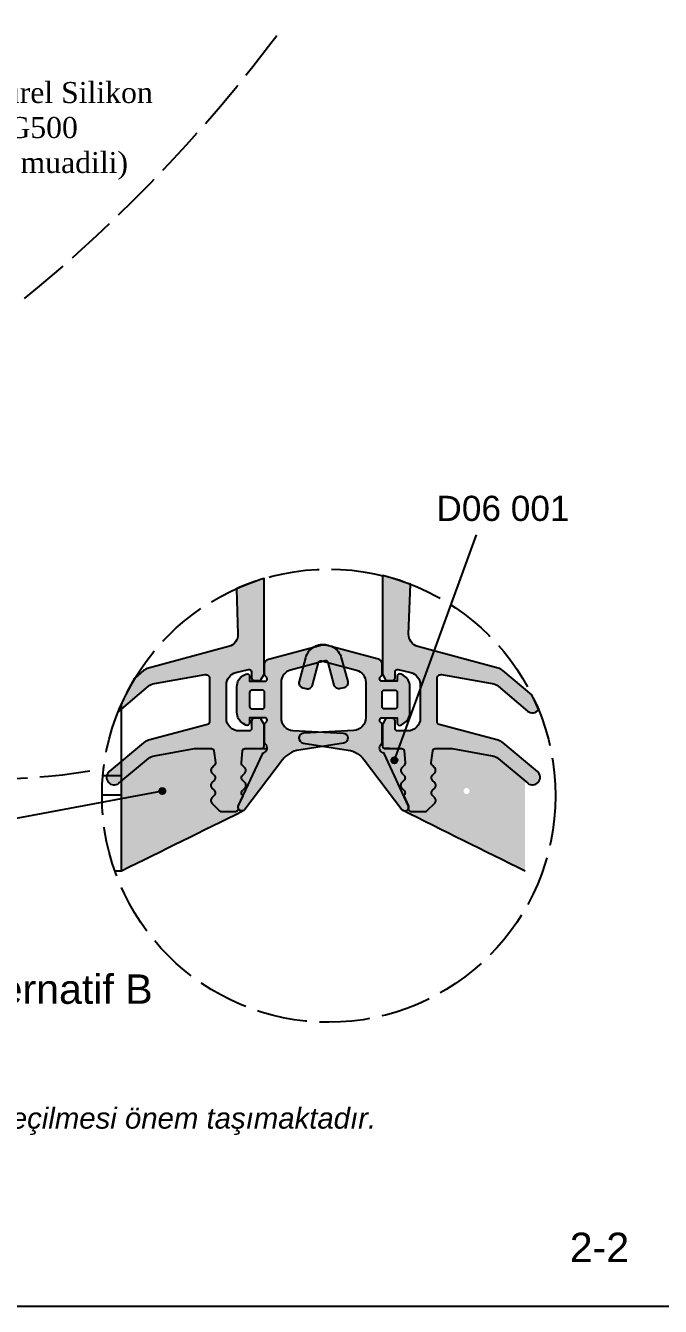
# Model space of a CAD drawing. Header units: millimetres. Extents: x -624 to 1947, y 11274 to 11571.
# Drawn here: x -280.6 to -205.1, y 11274.3 to 11426.8 of the extents above; entities that cross this region are included whole.
import ezdxf

# ---------------------------------------------------------------- set-up
doc = ezdxf.new("R2010")
doc.units = ezdxf.units.MM
doc.linetypes.add('AM_ISO02W050', pattern=[7.5, 6, -1.5])
doc.layers.add('Antet', color=7, linetype='Continuous')
doc.layers.add('yazı_numara_k', color=11, linetype='Continuous')
doc.styles.get("Standard").update_dxf_attribs({"font": 'arial.ttf'})

msp = doc.modelspace()

# ---------------------------------------------------------------- hatches: boundary and pattern name
for color, points in [(1, [(-252.201, 11349.647), (-252.201, 11360.979, 0.032672), (-255.505, 11359.757), (-255.317, 11354.363, -0.3492156), (-256.428, 11352.862), (-265.967, 11350.306, 0.1095178), (-266.543, 11350.006), (-267.557, 11349.155, 0.0418155), (-269.572, 11345.125, 0.034247), (-269.473, 11345.198), (-265.963, 11348.143, -0.1316525), (-265.26, 11348.471), (-259.241, 11349.532, -0.4663077), (-258.713, 11349.089), (-258.713, 11343.89, -0.3394543), (-258.936, 11343.6), (-265.977, 11341.714, 0.1095178), (-266.553, 11341.414), (-270.64, 11337.984, 1), (-269.483, 11336.605), (-265.973, 11339.55, -0.1316525), (-265.269, 11339.878), (-260.477, 11340.723, -0.0436609), (-260.425, 11340.728), (-258.481, 11340.728, -0.3872718), (-258.187, 11340.461), (-258.007, 11339.066, -0.2216947), (-258.137, 11338.709), (-258.4, 11338.445, 0.4142136), (-258.4, 11337.809), (-258.157, 11337.566, -0.4142136), (-258.157, 11336.929), (-258.421, 11336.666, 0.4142136), (-258.421, 11336.029), (-258.157, 11335.766, -0.4142136), (-258.157, 11335.129), (-258.421, 11334.866, 0.4142136), (-258.421, 11334.229), (-257.539, 11333.348, 0.1974609), (-257.223, 11333.216), (-255.691, 11333.216, 0.1974609), (-255.375, 11333.348), (-255.225, 11333.498, -0.2542223), (-255.253, 11333.927), (-254.716, 11335.088), (-254.757, 11335.129, -0.4142136), (-254.757, 11335.766), (-254.494, 11336.029, 0.4142136), (-254.494, 11336.666), (-254.757, 11336.929, -0.4142136), (-254.757, 11337.566), (-254.514, 11337.809, 0.4142136), (-254.514, 11338.445), (-254.778, 11338.709, -0.2216947), (-254.908, 11339.066), (-254.786, 11340.454, -0.3888787), (-254.488, 11340.728), (-252.501, 11340.728, 0.4142136), (-252.201, 11341.028), (-252.201, 11343.508, 0.1316525), (-252.242, 11343.658), (-252.542, 11344.178, 0.2679492), (-252.801, 11344.328), (-253.401, 11344.328, 0.4142136), (-253.701, 11344.028), (-253.701, 11343.128, -0.4142136), (-254.001, 11342.828), (-255.201, 11342.828, -0.4142136), (-256.701, 11344.328), (-256.701, 11348.318, -0.3452653), (-255.559, 11349.775), (-254.073, 11350.14, -0.4866956), (-253.701, 11349.849), (-253.701, 11349.128, 0.4142136), (-253.401, 11348.828), (-252.801, 11348.828, 0.2679492), (-252.542, 11348.978), (-252.242, 11349.497, 0.1316525)]), (1, [(-233.897, 11352.862, -0.3492156), (-235.008, 11354.363), (-234.801, 11360.287, 0.0320437), (-238.097, 11361.322, 0.0468019), (-238.123, 11361.043), (-238.123, 11349.647, 0.1316525), (-238.083, 11349.497), (-237.783, 11348.978, 0.2679492), (-237.523, 11348.828), (-236.923, 11348.828, 0.4142136), (-236.623, 11349.128), (-236.623, 11349.849, -0.4866956), (-236.252, 11350.14), (-234.765, 11349.775, -0.3452653), (-233.623, 11348.318), (-233.623, 11344.328, -0.4142136), (-235.123, 11342.828), (-236.323, 11342.828, -0.4142136), (-236.623, 11343.128), (-236.623, 11344.028, 0.4142136), (-236.923, 11344.328), (-237.523, 11344.328, 0.2679492), (-237.783, 11344.178), (-238.083, 11343.658, 0.1316525), (-238.123, 11343.508), (-238.123, 11341.028, 0.4142136), (-237.823, 11340.728), (-235.837, 11340.728, -0.3888787), (-235.538, 11340.454), (-235.417, 11339.066, -0.2216947), (-235.547, 11338.709), (-235.811, 11338.445, 0.4142136), (-235.811, 11337.809), (-235.568, 11337.566, -0.4142136), (-235.568, 11336.929), (-235.831, 11336.666, 0.4142136), (-235.831, 11336.029), (-235.568, 11335.766, -0.4142136), (-235.568, 11335.129), (-235.598, 11335.099), (-235.057, 11333.927, -0.2608338), (-235.091, 11333.489), (-234.949, 11333.348, 0.1974609), (-234.634, 11333.216), (-233.101, 11333.216, 0.1974609), (-232.786, 11333.348), (-231.904, 11334.229, 0.4142136), (-231.904, 11334.866), (-232.168, 11335.129, -0.4142136), (-232.168, 11335.766), (-231.904, 11336.029, 0.4142136), (-231.904, 11336.666), (-232.168, 11336.929, -0.4142136), (-232.168, 11337.566), (-231.925, 11337.809, 0.4142136), (-231.925, 11338.445), (-232.188, 11338.709, -0.2216947), (-232.318, 11339.066), (-232.137, 11340.461, -0.3872718), (-231.844, 11340.728), (-229.9, 11340.728, -0.0436609), (-229.848, 11340.723), (-225.055, 11339.878, -0.1316525), (-224.352, 11339.55), (-220.842, 11336.605, 1), (-219.685, 11337.984), (-223.772, 11341.414, 0.1095178), (-224.348, 11341.714), (-231.389, 11343.6, -0.3394543), (-231.611, 11343.89), (-231.611, 11349.089, -0.4663077), (-231.083, 11349.532), (-225.065, 11348.471, -0.1316525), (-224.362, 11348.143), (-220.852, 11345.198, 0.4317449), (-219.551, 11345.351, 0.0181403), (-220.358, 11347.133), (-223.782, 11350.006, 0.1095178), (-224.358, 11350.306)]), (7, [(-257.539, 11333.348), (-258.421, 11334.229, -0.4142136), (-258.421, 11334.866), (-258.157, 11335.129, 0.4142136), (-258.157, 11335.766), (-258.421, 11336.029, -0.4142136), (-258.421, 11336.666), (-258.157, 11336.929, 0.4142136), (-258.157, 11337.566), (-258.4, 11337.809, -0.4142136), (-258.4, 11338.445), (-258.137, 11338.709, 0.2216947), (-258.007, 11339.066), (-258.187, 11340.461, 0.3872718), (-258.481, 11340.728), (-260.425, 11340.728, 0.0436609), (-260.477, 11340.723), (-265.269, 11339.878, 0.1316525), (-265.973, 11339.55), (-269.162, 11336.874), (-269.162, 11326.184, 0.0006256), (-254.757, 11333.297, -0.3100671), (-255.225, 11333.498), (-255.375, 11333.348, -0.1974609), (-255.691, 11333.216), (-257.223, 11333.216, -0.1974609)]), (7, [(-254.716, 11335.088), (-252.417, 11340.066, -0.2022287), (-252.244, 11340.223, 0.2902452), (-251.847, 11340.728), (-252.501, 11340.728), (-254.488, 11340.728, 0.3888787), (-254.786, 11340.454), (-254.908, 11339.066, 0.2216947), (-254.778, 11338.709), (-254.514, 11338.445, -0.4142136), (-254.514, 11337.809), (-254.757, 11337.566, 0.4142136), (-254.757, 11336.929), (-254.494, 11336.666, -0.4142136), (-254.494, 11336.029), (-254.757, 11335.766, 0.4142136), (-254.757, 11335.129)]), (7, [(-235.587, 11335.088), (-237.886, 11340.066, 0.2022287), (-238.059, 11340.223, -0.2902452), (-238.456, 11340.728), (-237.801, 11340.728), (-235.815, 11340.728, -0.3888787), (-235.516, 11340.454), (-235.395, 11339.066, -0.2216947), (-235.525, 11338.709), (-235.789, 11338.445, 0.4142136), (-235.789, 11337.809), (-235.546, 11337.566, -0.4142136), (-235.546, 11336.929), (-235.809, 11336.666, 0.4142136), (-235.809, 11336.029), (-235.546, 11335.766, -0.4142136), (-235.546, 11335.129)])]:
    msp.add_hatch(color=color).paths.add_polyline_path(points)
h = msp.add_hatch(color=24)
h.paths.add_polyline_path([(-251.7, 11351.381), (-245.593, 11353.017, -0.4142136), (-243.021, 11351.532), (-242.265, 11348.71, -0.4142136), (-242.689, 11347.975), (-243.124, 11347.859, -0.4142136), (-243.858, 11348.283), (-244.576, 11350.96, 0.4142136), (-244.943, 11351.172), (-249.082, 11350.063, 0.3394543), (-250.194, 11348.614), (-250.194, 11344.388, 0.3989595), (-248.773, 11342.89), (-242.813, 11342.578, -0.900404), (-242.75, 11341.386), (-248.087, 11340.541, 0.1940017), (-250.011, 11339.387), (-254.485, 11333.467, -0.898151), (-255.253, 11333.927), (-252.417, 11340.066, -0.2022287), (-252.244, 11340.223, 0.5677596), (-252.041, 11341.233, -0.2117169), (-252.144, 11341.465), (-252.144, 11343.569, -0.2679492), (-251.994, 11343.829, 0.767327), (-252.144, 11344.388), (-253.944, 11344.388), (-253.944, 11343.788, -0.5773503), (-254.394, 11343.529), (-254.694, 11343.702, -0.2679492), (-255.444, 11345.001), (-255.444, 11348.126, -0.2679492), (-254.694, 11349.425), (-254.394, 11349.598, -0.5773503), (-253.944, 11349.338), (-253.944, 11348.738), (-252.144, 11348.738, 0.767327), (-251.994, 11349.298, -0.2679492), (-252.144, 11349.558), (-252.144, 11350.801, -0.3394543)])
h.paths.add_polyline_path([(-253.644, 11345.438), (-252.444, 11345.438, 0.4142136), (-252.144, 11345.738), (-252.144, 11347.388, 0.4142136), (-252.444, 11347.688), (-253.644, 11347.688, 0.4142136), (-253.944, 11347.388), (-253.944, 11345.738, 0.4142136)], flags=16)
h = msp.add_hatch(color=24)
h.paths.add_polyline_path([(-238.61, 11351.381), (-244.717, 11353.017, 0.4142136), (-247.289, 11351.532), (-248.045, 11348.71, 0.4142136), (-247.62, 11347.975), (-247.186, 11347.859, 0.4142136), (-246.451, 11348.283), (-245.734, 11350.96, -0.4142136), (-245.366, 11351.172), (-241.227, 11350.063, -0.3394543), (-240.115, 11348.614), (-240.115, 11344.388, -0.3989595), (-241.537, 11342.89), (-247.496, 11342.578, 0.900404), (-247.559, 11341.386), (-242.223, 11340.541, -0.1940017), (-240.299, 11339.387), (-235.824, 11333.467, 0.898151), (-235.057, 11333.927), (-237.893, 11340.066, 0.2022287), (-238.065, 11340.223, -0.5677596), (-238.268, 11341.233, 0.2117169), (-238.165, 11341.465), (-238.165, 11343.569, 0.2679492), (-238.315, 11343.829, -0.767327), (-238.165, 11344.388), (-236.365, 11344.388), (-236.365, 11343.788, 0.5773503), (-235.915, 11343.529), (-235.615, 11343.702, 0.2679492), (-234.865, 11345.001), (-234.865, 11348.126, 0.2679492), (-235.615, 11349.425), (-235.915, 11349.598, 0.5773503), (-236.365, 11349.338), (-236.365, 11348.738), (-238.165, 11348.738, -0.767327), (-238.315, 11349.298, 0.2679492), (-238.165, 11349.558), (-238.165, 11350.801, 0.3394543)])
h.paths.add_polyline_path([(-236.665, 11345.438), (-237.865, 11345.438, -0.4142136), (-238.165, 11345.738), (-238.165, 11347.388, -0.4142136), (-237.865, 11347.688), (-236.665, 11347.688, -0.4142136), (-236.365, 11347.388), (-236.365, 11345.738, -0.4142136)], flags=16)
h = msp.add_hatch(color=7)
h.paths.add_polyline_path([(-221.162, 11326.184), (-221.162, 11336.874), (-224.352, 11339.55, 0.1316525), (-225.055, 11339.878), (-229.848, 11340.723, 0.0436609), (-229.9, 11340.728), (-231.844, 11340.728, 0.3872718), (-232.137, 11340.461), (-232.318, 11339.066, 0.2216947), (-232.188, 11338.709), (-231.925, 11338.445, -0.4142136), (-231.925, 11337.809), (-232.168, 11337.566, 0.4142136), (-232.168, 11336.929), (-231.904, 11336.666, -0.4142136), (-231.904, 11336.029), (-232.168, 11335.766, 0.4142136), (-232.168, 11335.129), (-231.904, 11334.866, -0.4142136), (-231.904, 11334.229), (-232.786, 11333.348, -0.1974609), (-233.101, 11333.216), (-234.634, 11333.216, -0.1974609), (-234.949, 11333.348), (-235.091, 11333.489, -0.2532153), (-235.469, 11333.288, 0.0026224)])
h.paths.add_polyline_path([(-228.475, 11335.668, -1), (-227.751, 11335.668, -1)], flags=16)
at = {"layer": 'Antet'}
h = msp.add_hatch(color=0, dxfattribs=at)
h.set_gradient(color1=(77, 0, 0))
edge = h.paths.add_edge_path()
edge.add_arc((-236.703, 11339.327), 0.362, 0, 360)
h = msp.add_hatch(color=0, dxfattribs=at)
h.set_gradient(color1=(77, 0, 0))
edge = h.paths.add_edge_path()
edge.add_arc((-264.332, 11335.668), 0.362, 0, 360)

# ---------------------------------------------------------------- linework, layer by layer
at = {"color": 140}
for p, q in [((-236.703, 11339.327), (-226.943, 11366.158)), ((-264.332, 11335.668), (-311.32, 11326.842))]:
    msp.add_line(p, q, dxfattribs=at)
at = {"color": 4}
for p, q in [((-269.162, 11326.184), (-269.162, 11346.096)), ((-269.162, 11326.184), (-269.162, 11346.096)), ((-269.162, 11326.184), (-269.162, 11346.096)), ((-269.162, 11326.184), (-269.162, 11346.096)), ((-269.162, 11337.464), (-271.396, 11337.464)), ((-269.162, 11337.464), (-271.396, 11337.464)), ((-269.162, 11337.464), (-271.396, 11337.464)), ((-269.162, 11337.464), (-271.396, 11337.464)), ((-269.162, 11337.464), (-271.396, 11337.464)), ((-269.162, 11337.464), (-271.396, 11337.464)), ((-269.162, 11335.184), (-271.498, 11335.184)), ((-269.162, 11335.184), (-271.498, 11335.184)), ((-269.162, 11335.184), (-271.498, 11335.184)), ((-269.162, 11335.184), (-271.498, 11335.184)), ((-269.162, 11335.184), (-271.498, 11335.184)), ((-269.162, 11335.184), (-271.498, 11335.184)), ((-269.978, 11326.184), (-269.162, 11326.184)), ((-269.978, 11326.184), (-269.162, 11326.184)), ((-269.978, 11326.184), (-269.162, 11326.184)), ((-269.978, 11326.184), (-269.162, 11326.184)), ((-269.978, 11326.184), (-269.162, 11326.184)), ((-269.978, 11326.184), (-269.162, 11326.184))]:
    msp.add_line(p, q, dxfattribs=at)
at = {"color": 0}
for p, q in [((-252.501, 11340.728), (-251.847, 11340.728)), ((-237.28, 11340.728), (-237.934, 11340.728))]:
    msp.add_line(p, q, dxfattribs=at)
for points in [[(-252.201, 11349.647), (-252.201, 11360.979, 0.032672), (-255.505, 11359.757), (-255.317, 11354.363, -0.3492156), (-256.428, 11352.862), (-265.967, 11350.306, 0.1095178), (-266.543, 11350.006), (-267.557, 11349.155, 0.0418155), (-269.572, 11345.125, 0.034247), (-269.473, 11345.198), (-265.963, 11348.143, -0.1316525), (-265.26, 11348.471), (-259.241, 11349.532, -0.4663077), (-258.713, 11349.089), (-258.713, 11343.89, -0.3394543), (-258.936, 11343.6), (-265.977, 11341.714, 0.1095178), (-266.553, 11341.414), (-270.64, 11337.984, 1), (-269.483, 11336.605), (-265.973, 11339.55, -0.1316525), (-265.269, 11339.878), (-260.477, 11340.723, -0.0436609), (-260.425, 11340.728), (-258.481, 11340.728, -0.3872718), (-258.187, 11340.461), (-258.007, 11339.066, -0.2216947), (-258.137, 11338.709), (-258.4, 11338.445, 0.4142136), (-258.4, 11337.809), (-258.157, 11337.566, -0.4142136), (-258.157, 11336.929), (-258.421, 11336.666, 0.4142136), (-258.421, 11336.029), (-258.157, 11335.766, -0.4142136), (-258.157, 11335.129), (-258.421, 11334.866, 0.4142136), (-258.421, 11334.229), (-257.539, 11333.348, 0.1974609), (-257.223, 11333.216), (-255.691, 11333.216, 0.1974609), (-255.375, 11333.348), (-255.225, 11333.498, -0.2542223), (-255.253, 11333.927), (-254.716, 11335.088), (-254.757, 11335.129, -0.4142136), (-254.757, 11335.766), (-254.494, 11336.029, 0.4142136), (-254.494, 11336.666), (-254.757, 11336.929, -0.4142136), (-254.757, 11337.566), (-254.514, 11337.809, 0.4142136), (-254.514, 11338.445), (-254.778, 11338.709, -0.2216947), (-254.908, 11339.066), (-254.786, 11340.454, -0.3888787), (-254.488, 11340.728), (-252.501, 11340.728, 0.4142136), (-252.201, 11341.028), (-252.201, 11343.508, 0.1316525), (-252.242, 11343.658), (-252.542, 11344.178, 0.2679492), (-252.801, 11344.328), (-253.401, 11344.328, 0.4142136), (-253.701, 11344.028), (-253.701, 11343.128, -0.4142136), (-254.001, 11342.828), (-255.201, 11342.828, -0.4142136), (-256.701, 11344.328), (-256.701, 11348.318, -0.3452653), (-255.559, 11349.775), (-254.073, 11350.14, -0.4866956), (-253.701, 11349.849), (-253.701, 11349.128, 0.4142136), (-253.401, 11348.828), (-252.801, 11348.828, 0.2679492), (-252.542, 11348.978), (-252.242, 11349.497, 0.1316525)], [(-224.358, 11350.306), (-233.897, 11352.862, -0.3492156), (-235.008, 11354.363), (-234.801, 11360.287, 0.0320437), (-238.097, 11361.322, 0.0468019), (-238.123, 11361.043), (-238.123, 11349.647, 0.1316525), (-238.083, 11349.497), (-237.783, 11348.978, 0.2679492), (-237.523, 11348.828), (-236.923, 11348.828, 0.4142136), (-236.623, 11349.128), (-236.623, 11349.849, -0.4866956), (-236.252, 11350.14), (-234.765, 11349.775, -0.3452653), (-233.623, 11348.318), (-233.623, 11344.328, -0.4142136), (-235.123, 11342.828), (-236.323, 11342.828, -0.4142136), (-236.623, 11343.128), (-236.623, 11344.028, 0.4142136), (-236.923, 11344.328), (-237.523, 11344.328, 0.2679492), (-237.783, 11344.178), (-238.083, 11343.658, 0.1316525), (-238.123, 11343.508), (-238.123, 11341.028, 0.4142136), (-237.823, 11340.728), (-235.837, 11340.728, -0.3888787), (-235.538, 11340.454), (-235.417, 11339.066, -0.2216947), (-235.547, 11338.709), (-235.811, 11338.445, 0.4142136), (-235.811, 11337.809), (-235.568, 11337.566, -0.4142136), (-235.568, 11336.929), (-235.831, 11336.666, 0.4142136), (-235.831, 11336.029), (-235.568, 11335.766, -0.4142136), (-235.568, 11335.129), (-235.598, 11335.099), (-235.057, 11333.927, -0.2608338), (-235.091, 11333.489), (-234.949, 11333.348, 0.1974609), (-234.634, 11333.216), (-233.101, 11333.216, 0.1974609), (-232.786, 11333.348), (-231.904, 11334.229, 0.4142136), (-231.904, 11334.866), (-232.168, 11335.129, -0.4142136), (-232.168, 11335.766), (-231.904, 11336.029, 0.4142136), (-231.904, 11336.666), (-232.168, 11336.929, -0.4142136), (-232.168, 11337.566), (-231.925, 11337.809, 0.4142136), (-231.925, 11338.445), (-232.188, 11338.709, -0.2216947), (-232.318, 11339.066), (-232.137, 11340.461, -0.3872718), (-231.844, 11340.728), (-229.9, 11340.728, -0.0436609), (-229.848, 11340.723), (-225.055, 11339.878, -0.1316525), (-224.352, 11339.55), (-220.842, 11336.605, 1), (-219.685, 11337.984), (-223.772, 11341.414, 0.1095178), (-224.348, 11341.714), (-231.389, 11343.6, -0.3394543), (-231.611, 11343.89), (-231.611, 11349.089, -0.4663077), (-231.083, 11349.532), (-225.065, 11348.471, -0.1316525), (-224.362, 11348.143), (-220.852, 11345.198, 0.4317449), (-219.551, 11345.351, 0.0181403), (-220.358, 11347.133), (-223.782, 11350.006, 0.1095178)]]:
    msp.add_lwpolyline(points, format="xyb", close=True, dxfattribs=at)
at = {"color": 11}
for points in [[(-251.7, 11351.381), (-245.593, 11353.017, -0.4142136), (-243.021, 11351.532), (-242.265, 11348.71, -0.4142136), (-242.689, 11347.975), (-243.124, 11347.859, -0.4142136), (-243.858, 11348.283), (-244.576, 11350.96, 0.4142136), (-244.943, 11351.172), (-249.082, 11350.063, 0.3394543), (-250.194, 11348.614), (-250.194, 11344.388, 0.3989595), (-248.773, 11342.89), (-242.813, 11342.578, -0.900404), (-242.75, 11341.386), (-248.087, 11340.541, 0.1940017), (-250.011, 11339.387), (-254.485, 11333.467, -0.898151), (-255.253, 11333.927), (-252.417, 11340.066, -0.2022287), (-252.244, 11340.223, 0.5677596), (-252.041, 11341.233, -0.2117169), (-252.144, 11341.465), (-252.144, 11343.569, -0.2679492), (-251.994, 11343.829, 0.767327), (-252.144, 11344.388), (-253.944, 11344.388), (-253.944, 11343.788, -0.5773503), (-254.394, 11343.529), (-254.694, 11343.702, -0.2679492), (-255.444, 11345.001), (-255.444, 11348.126, -0.2679492), (-254.694, 11349.425), (-254.394, 11349.598, -0.5773503), (-253.944, 11349.338), (-253.944, 11348.738), (-252.144, 11348.738, 0.767327), (-251.994, 11349.298, -0.2679492), (-252.144, 11349.558), (-252.144, 11350.801, -0.3394543)], [(-238.61, 11351.381), (-244.717, 11353.017, 0.4142136), (-247.289, 11351.532), (-248.045, 11348.71, 0.4142136), (-247.62, 11347.975), (-247.186, 11347.859, 0.4142136), (-246.451, 11348.283), (-245.734, 11350.96, -0.4142136), (-245.366, 11351.172), (-241.227, 11350.063, -0.3394543), (-240.115, 11348.614), (-240.115, 11344.388, -0.3989595), (-241.537, 11342.89), (-247.496, 11342.578, 0.900404), (-247.559, 11341.386), (-242.223, 11340.541, -0.1940017), (-240.299, 11339.387), (-235.824, 11333.467, 0.898151), (-235.057, 11333.927), (-237.893, 11340.066, 0.2022287), (-238.065, 11340.223, -0.5677596), (-238.268, 11341.233, 0.2117169), (-238.165, 11341.465), (-238.165, 11343.569, 0.2679492), (-238.315, 11343.829, -0.767327), (-238.165, 11344.388), (-236.365, 11344.388), (-236.365, 11343.788, 0.5773503), (-235.915, 11343.529), (-235.615, 11343.702, 0.2679492), (-234.865, 11345.001), (-234.865, 11348.126, 0.2679492), (-235.615, 11349.425), (-235.915, 11349.598, 0.5773503), (-236.365, 11349.338), (-236.365, 11348.738), (-238.165, 11348.738, -0.767327), (-238.315, 11349.298, 0.2679492), (-238.165, 11349.558), (-238.165, 11350.801, 0.3394543)], [(-253.644, 11345.438), (-252.444, 11345.438, 0.4142136), (-252.144, 11345.738), (-252.144, 11347.388, 0.4142136), (-252.444, 11347.688), (-253.644, 11347.688, 0.4142136), (-253.944, 11347.388), (-253.944, 11345.738, 0.4142136)], [(-236.665, 11345.438), (-237.865, 11345.438, -0.4142136), (-238.165, 11345.738), (-238.165, 11347.388, -0.4142136), (-237.865, 11347.688), (-236.665, 11347.688, -0.4142136), (-236.365, 11347.388), (-236.365, 11345.738, -0.4142136)]]:
    msp.add_lwpolyline(points, format="xyb", close=True, dxfattribs=at)
at = {"color": 140, "linetype": 'AM_ISO02W050'}
msp.add_circle((-244.516, 11335.114), 26.982, dxfattribs=at)
for centre, radius, start, end in [((-394.34, 11533.173), 179.43, 292.52637, 323.64593), ((-285.548, 11415.843), 78.783, 242.12587, 280.4171)]:
    msp.add_arc(centre, radius, start, end, dxfattribs=at)
at = {"color": 7}
for centre, radius, start, end in [((-3104.511, 17086.533), 6420.345, 296.2072447, 296.3506164), ((448.968, 12693.633), 1522.824, 243.276494, 243.892449)]:
    msp.add_arc(centre, radius, start, end, dxfattribs=at)
at = {"layer": 'Antet', "color": 140}
msp.add_lwpolyline([(-413.55, 11274.303), (-413.55, 11571.303), (-203.55, 11571.303), (-203.55, 11274.303)], close=True, dxfattribs=at)
at = {"layer": 'Antet', "color": 0}
for centre in [(-236.703, 11339.327), (-264.332, 11335.668)]:
    msp.add_circle(centre, 0.362, dxfattribs=at)

# ---------------------------------------------------------------- texts
at = {"layer": 'Antet', "insert": (-231.706, 11370.829), "char_height": 3, "width": 192.06048, "attachment_point": 1}
msp.add_mtext('{\\fArial|b0|i0|c162|p34;D06 001}', dxfattribs=at)
at = {"layer": 'Antet', "attachment_point": 1}
for s, insert, char_height in [('{\\fArial|b0|i0|c162|p34;Alternatif B        }', (-289.383, 11313.831), 3.5), ('{Not: *  \\fArial|b0|i1|c0|p34;İlgili ürünlerin temin süreleri standart temin süreleri dışında olup, temasa geçilmesi önem taşımaktadır.}', (-407.347, 11297.97), 2.5)]:
    msp.add_mtext(s, dxfattribs=dict(at, insert=insert, char_height=char_height))
at = {"layer": 'yazı_numara_k', "color": 0, "insert": (-292.414, 11420.095), "char_height": 2.5, "width": 39.06815, "attachment_point": 1}
msp.add_mtext('{\\fTimes New Roman|b0|i0|c162|p18;Strüktürel Silikon\\P        SG500\\P (ya da muadili)}', dxfattribs=at)
at = {"layer": 'yazı_numara_k', "insert": (-208.766, 11283.082), "char_height": 3.5, "attachment_point": 3}
msp.add_mtext('{\\fArial|b0|i0|c162|p34;2\\fArial|b0|i0|c0|p34;-\\fArial|b0|i0|c162|p34;2}', dxfattribs=at)

doc.saveas('drawing.dxf')
